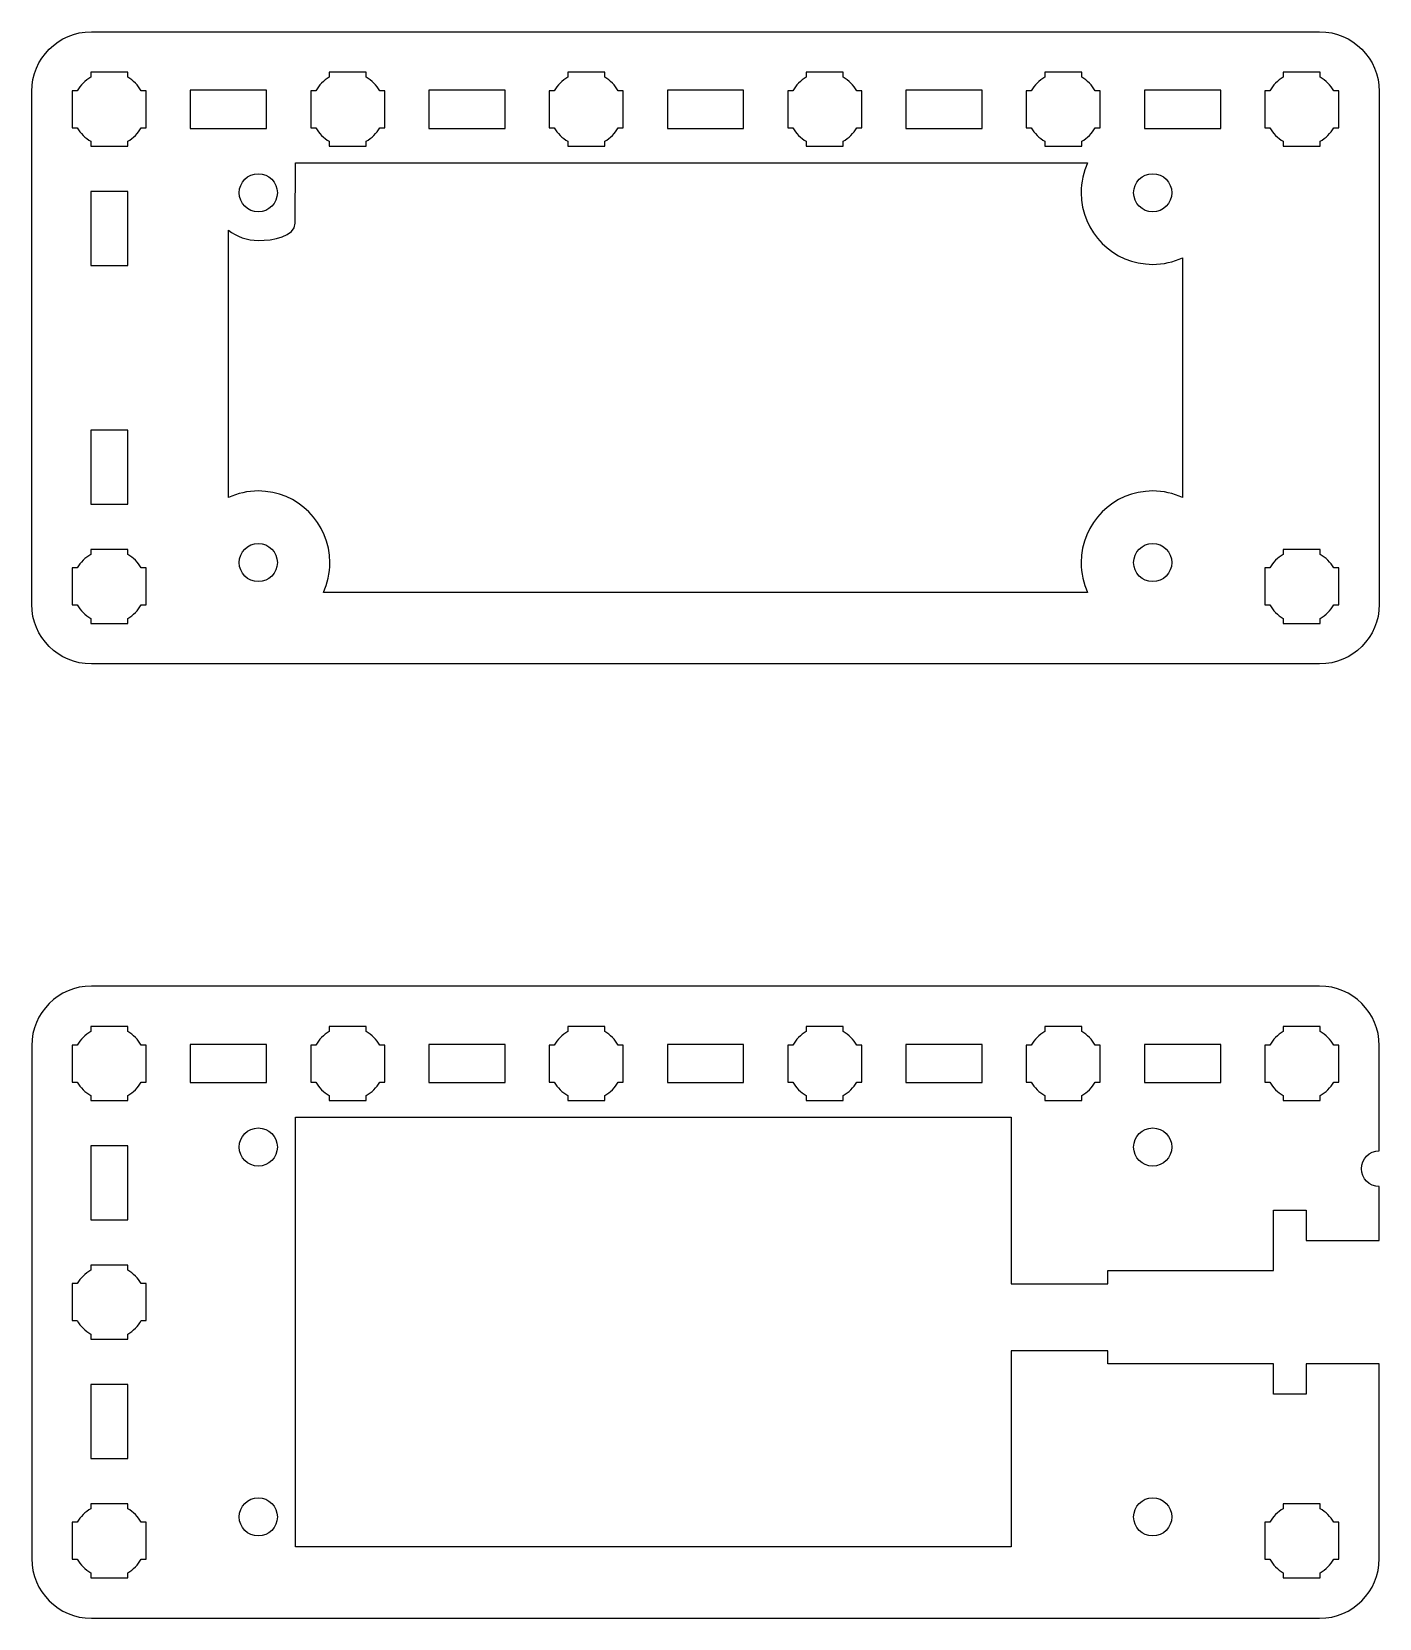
# Model space of a CAD drawing. Extents: x -562 to -448, y -625 to -412.
# Drawn here: x -561.5 to -448.5, y -545 to -412 of the extents above; entities that cross this region are included whole.
import ezdxf

# ---------------------------------------------------------------- set-up
doc = ezdxf.new("R2010")
doc.units = 0
doc.header["$MEASUREMENT"] = 0
doc.layers.add('LAYER_1', color=7, linetype='CONTINUOUS')

msp = doc.modelspace()

# ---------------------------------------------------------------- linework, layer by layer
at = {"layer": 'LAYER_1'}
for points in [[(-548.2, -420.1), (-541.8, -420.1), (-541.8, -416.9), (-548.2, -416.9), (-548.2, -420.1)], [(-528.2, -420.1), (-521.8, -420.1), (-521.8, -416.9), (-528.2, -416.9), (-528.2, -420.1)], [(-508.2, -420.1), (-501.8, -420.1), (-501.8, -416.9), (-508.2, -416.9), (-508.2, -420.1)], [(-488.2, -420.1), (-481.8, -420.1), (-481.8, -416.9), (-488.2, -416.9), (-488.2, -420.1)], [(-468.2, -420.1), (-461.8, -420.1), (-461.8, -416.9), (-468.2, -416.9), (-468.2, -420.1)], [(-548.2, -500.1), (-541.8, -500.1), (-541.8, -496.9), (-548.2, -496.9), (-548.2, -500.1)], [(-528.2, -500.1), (-521.8, -500.1), (-521.8, -496.9), (-528.2, -496.9), (-528.2, -500.1)], [(-508.2, -500.1), (-501.8, -500.1), (-501.8, -496.9), (-508.2, -496.9), (-508.2, -500.1)], [(-488.2, -500.1), (-481.8, -500.1), (-481.8, -496.9), (-488.2, -496.9), (-488.2, -500.1)], [(-468.2, -500.1), (-461.8, -500.1), (-461.8, -496.9), (-468.2, -496.9), (-468.2, -500.1)]]:
    msp.add_lwpolyline(points, close=True, dxfattribs=at)
for centre in [(-542.5, -425.5), (-467.5, -425.5), (-542.5, -456.5), (-467.5, -456.5), (-542.5, -505.5), (-467.5, -505.5), (-542.5, -536.5), (-467.5, -536.5)]:
    msp.add_ellipse(centre, major_axis=(0, 1.6), ratio=1, dxfattribs=at)
for points, knots in [([(-448.5, -460), (-448.5, -460), (-448.5, -417), (-448.5, -417), (-448.5, -417), (-448.5, -414.2391), (-450.7391, -412), (-453.5, -412), (-453.5, -412), (-453.5, -412), (-556.5, -412), (-556.5, -412), (-556.5, -412), (-559.2609, -412), (-561.5, -414.2391), (-561.5, -417), (-561.5, -417), (-561.5, -417), (-561.5, -460), (-561.5, -460), (-561.5, -460), (-561.5, -462.7609), (-559.2609, -465), (-556.5, -465), (-556.5, -465), (-556.5, -465), (-453.5, -465), (-453.5, -465), (-453.5, -465), (-450.7391, -465), (-448.5, -462.7609), (-448.5, -460)], [0, 0, 0, 0, 0.125, 0.125, 0.125, 0.125, 0.25, 0.25, 0.25, 0.25, 0.375, 0.375, 0.375, 0.375, 0.5, 0.5, 0.5, 0.5, 0.625, 0.625, 0.625, 0.625, 0.75, 0.75, 0.75, 0.75, 0.875, 0.875, 0.875, 0.875, 1, 1, 1, 1]), ([(-556.55, -421.6), (-556.55, -421.6), (-556.55, -421.1851), (-556.55, -421.1851), (-556.55, -421.1851), (-557.0205, -420.9128), (-557.4128, -420.5205), (-557.6851, -420.05), (-557.6851, -420.05), (-557.6851, -420.05), (-558.1, -420.05), (-558.1, -420.05), (-558.1, -420.05), (-558.1, -420.05), (-558.1, -418.5), (-558.1, -418.5), (-558.1, -418.5), (-558.1, -418.5), (-558.1, -416.95), (-558.1, -416.95), (-558.1, -416.95), (-558.1, -416.95), (-557.6851, -416.95), (-557.6851, -416.95), (-557.6851, -416.95), (-557.4128, -416.4795), (-557.0205, -416.0872), (-556.55, -415.8149), (-556.55, -415.8149), (-556.55, -415.8149), (-556.55, -415.4), (-556.55, -415.4), (-556.55, -415.4), (-556.55, -415.4), (-555, -415.4), (-555, -415.4), (-555, -415.4), (-555, -415.4), (-553.45, -415.4), (-553.45, -415.4), (-553.45, -415.4), (-553.45, -415.4), (-553.45, -415.8149), (-553.45, -415.8149), (-553.45, -415.8149), (-552.9795, -416.0872), (-552.5872, -416.4795), (-552.3149, -416.95), (-552.3149, -416.95), (-552.3149, -416.95), (-551.9, -416.95), (-551.9, -416.95), (-551.9, -416.95), (-551.9, -416.95), (-551.9, -418.5), (-551.9, -418.5), (-551.9, -418.5), (-551.9, -418.5), (-551.9, -420.05), (-551.9, -420.05), (-551.9, -420.05), (-551.9, -420.05), (-552.3149, -420.05), (-552.3149, -420.05), (-552.3149, -420.05), (-552.5872, -420.5205), (-552.9795, -420.9128), (-553.45, -421.1851), (-553.45, -421.1851), (-553.45, -421.1851), (-553.45, -421.6), (-553.45, -421.6), (-553.45, -421.6), (-553.45, -421.6), (-555, -421.6), (-555, -421.6), (-555, -421.6), (-555, -421.6), (-556.55, -421.6), (-556.55, -421.6)], [0, 0, 0, 0, 0.05, 0.05, 0.05, 0.05, 0.1, 0.1, 0.1, 0.1, 0.15, 0.15, 0.15, 0.15, 0.2, 0.2, 0.2, 0.2, 0.25, 0.25, 0.25, 0.25, 0.3, 0.3, 0.3, 0.3, 0.35, 0.35, 0.35, 0.35, 0.4, 0.4, 0.4, 0.4, 0.45, 0.45, 0.45, 0.45, 0.5, 0.5, 0.5, 0.5, 0.55, 0.55, 0.55, 0.55, 0.6, 0.6, 0.6, 0.6, 0.65, 0.65, 0.65, 0.65, 0.7, 0.7, 0.7, 0.7, 0.75, 0.75, 0.75, 0.75, 0.8, 0.8, 0.8, 0.8, 0.85, 0.85, 0.85, 0.85, 0.9, 0.9, 0.9, 0.9, 0.95, 0.95, 0.95, 0.95, 1, 1, 1, 1]), ([(-536.55, -421.6), (-536.55, -421.6), (-536.55, -421.1851), (-536.55, -421.1851), (-536.55, -421.1851), (-537.0205, -420.9128), (-537.4128, -420.5205), (-537.6851, -420.05), (-537.6851, -420.05), (-537.6851, -420.05), (-538.1, -420.05), (-538.1, -420.05), (-538.1, -420.05), (-538.1, -420.05), (-538.1, -418.5), (-538.1, -418.5), (-538.1, -418.5), (-538.1, -418.5), (-538.1, -416.95), (-538.1, -416.95), (-538.1, -416.95), (-538.1, -416.95), (-537.6851, -416.95), (-537.6851, -416.95), (-537.6851, -416.95), (-537.4128, -416.4795), (-537.0205, -416.0872), (-536.55, -415.8149), (-536.55, -415.8149), (-536.55, -415.8149), (-536.55, -415.4), (-536.55, -415.4), (-536.55, -415.4), (-536.55, -415.4), (-535, -415.4), (-535, -415.4), (-535, -415.4), (-535, -415.4), (-533.45, -415.4), (-533.45, -415.4), (-533.45, -415.4), (-533.45, -415.4), (-533.45, -415.8149), (-533.45, -415.8149), (-533.45, -415.8149), (-532.9795, -416.0872), (-532.5872, -416.4795), (-532.3149, -416.95), (-532.3149, -416.95), (-532.3149, -416.95), (-531.9, -416.95), (-531.9, -416.95), (-531.9, -416.95), (-531.9, -416.95), (-531.9, -418.5), (-531.9, -418.5), (-531.9, -418.5), (-531.9, -418.5), (-531.9, -420.05), (-531.9, -420.05), (-531.9, -420.05), (-531.9, -420.05), (-532.3149, -420.05), (-532.3149, -420.05), (-532.3149, -420.05), (-532.5872, -420.5205), (-532.9795, -420.9128), (-533.45, -421.1851), (-533.45, -421.1851), (-533.45, -421.1851), (-533.45, -421.6), (-533.45, -421.6), (-533.45, -421.6), (-533.45, -421.6), (-535, -421.6), (-535, -421.6), (-535, -421.6), (-535, -421.6), (-536.55, -421.6), (-536.55, -421.6)], [0, 0, 0, 0, 0.05, 0.05, 0.05, 0.05, 0.1, 0.1, 0.1, 0.1, 0.15, 0.15, 0.15, 0.15, 0.2, 0.2, 0.2, 0.2, 0.25, 0.25, 0.25, 0.25, 0.3, 0.3, 0.3, 0.3, 0.35, 0.35, 0.35, 0.35, 0.4, 0.4, 0.4, 0.4, 0.45, 0.45, 0.45, 0.45, 0.5, 0.5, 0.5, 0.5, 0.55, 0.55, 0.55, 0.55, 0.6, 0.6, 0.6, 0.6, 0.65, 0.65, 0.65, 0.65, 0.7, 0.7, 0.7, 0.7, 0.75, 0.75, 0.75, 0.75, 0.8, 0.8, 0.8, 0.8, 0.85, 0.85, 0.85, 0.85, 0.9, 0.9, 0.9, 0.9, 0.95, 0.95, 0.95, 0.95, 1, 1, 1, 1]), ([(-516.55, -421.6), (-516.55, -421.6), (-516.55, -421.1851), (-516.55, -421.1851), (-516.55, -421.1851), (-517.0205, -420.9128), (-517.4128, -420.5205), (-517.6851, -420.05), (-517.6851, -420.05), (-517.6851, -420.05), (-518.1, -420.05), (-518.1, -420.05), (-518.1, -420.05), (-518.1, -420.05), (-518.1, -418.5), (-518.1, -418.5), (-518.1, -418.5), (-518.1, -418.5), (-518.1, -416.95), (-518.1, -416.95), (-518.1, -416.95), (-518.1, -416.95), (-517.6851, -416.95), (-517.6851, -416.95), (-517.6851, -416.95), (-517.4128, -416.4795), (-517.0205, -416.0872), (-516.55, -415.8149), (-516.55, -415.8149), (-516.55, -415.8149), (-516.55, -415.4), (-516.55, -415.4), (-516.55, -415.4), (-516.55, -415.4), (-515, -415.4), (-515, -415.4), (-515, -415.4), (-515, -415.4), (-513.45, -415.4), (-513.45, -415.4), (-513.45, -415.4), (-513.45, -415.4), (-513.45, -415.8149), (-513.45, -415.8149), (-513.45, -415.8149), (-512.9795, -416.0872), (-512.5872, -416.4795), (-512.3149, -416.95), (-512.3149, -416.95), (-512.3149, -416.95), (-511.9, -416.95), (-511.9, -416.95), (-511.9, -416.95), (-511.9, -416.95), (-511.9, -418.5), (-511.9, -418.5), (-511.9, -418.5), (-511.9, -418.5), (-511.9, -420.05), (-511.9, -420.05), (-511.9, -420.05), (-511.9, -420.05), (-512.3149, -420.05), (-512.3149, -420.05), (-512.3149, -420.05), (-512.5872, -420.5205), (-512.9795, -420.9128), (-513.45, -421.1851), (-513.45, -421.1851), (-513.45, -421.1851), (-513.45, -421.6), (-513.45, -421.6), (-513.45, -421.6), (-513.45, -421.6), (-515, -421.6), (-515, -421.6), (-515, -421.6), (-515, -421.6), (-516.55, -421.6), (-516.55, -421.6)], [0, 0, 0, 0, 0.05, 0.05, 0.05, 0.05, 0.1, 0.1, 0.1, 0.1, 0.15, 0.15, 0.15, 0.15, 0.2, 0.2, 0.2, 0.2, 0.25, 0.25, 0.25, 0.25, 0.3, 0.3, 0.3, 0.3, 0.35, 0.35, 0.35, 0.35, 0.4, 0.4, 0.4, 0.4, 0.45, 0.45, 0.45, 0.45, 0.5, 0.5, 0.5, 0.5, 0.55, 0.55, 0.55, 0.55, 0.6, 0.6, 0.6, 0.6, 0.65, 0.65, 0.65, 0.65, 0.7, 0.7, 0.7, 0.7, 0.75, 0.75, 0.75, 0.75, 0.8, 0.8, 0.8, 0.8, 0.85, 0.85, 0.85, 0.85, 0.9, 0.9, 0.9, 0.9, 0.95, 0.95, 0.95, 0.95, 1, 1, 1, 1]), ([(-496.55, -421.6), (-496.55, -421.6), (-496.55, -421.1851), (-496.55, -421.1851), (-496.55, -421.1851), (-497.0205, -420.9128), (-497.4128, -420.5205), (-497.6851, -420.05), (-497.6851, -420.05), (-497.6851, -420.05), (-498.1, -420.05), (-498.1, -420.05), (-498.1, -420.05), (-498.1, -420.05), (-498.1, -418.5), (-498.1, -418.5), (-498.1, -418.5), (-498.1, -418.5), (-498.1, -416.95), (-498.1, -416.95), (-498.1, -416.95), (-498.1, -416.95), (-497.6851, -416.95), (-497.6851, -416.95), (-497.6851, -416.95), (-497.4128, -416.4795), (-497.0205, -416.0872), (-496.55, -415.8149), (-496.55, -415.8149), (-496.55, -415.8149), (-496.55, -415.4), (-496.55, -415.4), (-496.55, -415.4), (-496.55, -415.4), (-495, -415.4), (-495, -415.4), (-495, -415.4), (-495, -415.4), (-493.45, -415.4), (-493.45, -415.4), (-493.45, -415.4), (-493.45, -415.4), (-493.45, -415.8149), (-493.45, -415.8149), (-493.45, -415.8149), (-492.9795, -416.0872), (-492.5872, -416.4795), (-492.3149, -416.95), (-492.3149, -416.95), (-492.3149, -416.95), (-491.9, -416.95), (-491.9, -416.95), (-491.9, -416.95), (-491.9, -416.95), (-491.9, -418.5), (-491.9, -418.5), (-491.9, -418.5), (-491.9, -418.5), (-491.9, -420.05), (-491.9, -420.05), (-491.9, -420.05), (-491.9, -420.05), (-492.3149, -420.05), (-492.3149, -420.05), (-492.3149, -420.05), (-492.5872, -420.5205), (-492.9795, -420.9128), (-493.45, -421.1851), (-493.45, -421.1851), (-493.45, -421.1851), (-493.45, -421.6), (-493.45, -421.6), (-493.45, -421.6), (-493.45, -421.6), (-495, -421.6), (-495, -421.6), (-495, -421.6), (-495, -421.6), (-496.55, -421.6), (-496.55, -421.6)], [0, 0, 0, 0, 0.05, 0.05, 0.05, 0.05, 0.1, 0.1, 0.1, 0.1, 0.15, 0.15, 0.15, 0.15, 0.2, 0.2, 0.2, 0.2, 0.25, 0.25, 0.25, 0.25, 0.3, 0.3, 0.3, 0.3, 0.35, 0.35, 0.35, 0.35, 0.4, 0.4, 0.4, 0.4, 0.45, 0.45, 0.45, 0.45, 0.5, 0.5, 0.5, 0.5, 0.55, 0.55, 0.55, 0.55, 0.6, 0.6, 0.6, 0.6, 0.65, 0.65, 0.65, 0.65, 0.7, 0.7, 0.7, 0.7, 0.75, 0.75, 0.75, 0.75, 0.8, 0.8, 0.8, 0.8, 0.85, 0.85, 0.85, 0.85, 0.9, 0.9, 0.9, 0.9, 0.95, 0.95, 0.95, 0.95, 1, 1, 1, 1]), ([(-476.55, -421.6), (-476.55, -421.6), (-476.55, -421.1851), (-476.55, -421.1851), (-476.55, -421.1851), (-477.0205, -420.9128), (-477.4128, -420.5205), (-477.6851, -420.05), (-477.6851, -420.05), (-477.6851, -420.05), (-478.1, -420.05), (-478.1, -420.05), (-478.1, -420.05), (-478.1, -420.05), (-478.1, -418.5), (-478.1, -418.5), (-478.1, -418.5), (-478.1, -418.5), (-478.1, -416.95), (-478.1, -416.95), (-478.1, -416.95), (-478.1, -416.95), (-477.6851, -416.95), (-477.6851, -416.95), (-477.6851, -416.95), (-477.4128, -416.4795), (-477.0205, -416.0872), (-476.55, -415.8149), (-476.55, -415.8149), (-476.55, -415.8149), (-476.55, -415.4), (-476.55, -415.4), (-476.55, -415.4), (-476.55, -415.4), (-475, -415.4), (-475, -415.4), (-475, -415.4), (-475, -415.4), (-473.45, -415.4), (-473.45, -415.4), (-473.45, -415.4), (-473.45, -415.4), (-473.45, -415.8149), (-473.45, -415.8149), (-473.45, -415.8149), (-472.9795, -416.0872), (-472.5872, -416.4795), (-472.3149, -416.95), (-472.3149, -416.95), (-472.3149, -416.95), (-471.9, -416.95), (-471.9, -416.95), (-471.9, -416.95), (-471.9, -416.95), (-471.9, -418.5), (-471.9, -418.5), (-471.9, -418.5), (-471.9, -418.5), (-471.9, -420.05), (-471.9, -420.05), (-471.9, -420.05), (-471.9, -420.05), (-472.3149, -420.05), (-472.3149, -420.05), (-472.3149, -420.05), (-472.5872, -420.5205), (-472.9795, -420.9128), (-473.45, -421.1851), (-473.45, -421.1851), (-473.45, -421.1851), (-473.45, -421.6), (-473.45, -421.6), (-473.45, -421.6), (-473.45, -421.6), (-475, -421.6), (-475, -421.6), (-475, -421.6), (-475, -421.6), (-476.55, -421.6), (-476.55, -421.6)], [0, 0, 0, 0, 0.05, 0.05, 0.05, 0.05, 0.1, 0.1, 0.1, 0.1, 0.15, 0.15, 0.15, 0.15, 0.2, 0.2, 0.2, 0.2, 0.25, 0.25, 0.25, 0.25, 0.3, 0.3, 0.3, 0.3, 0.35, 0.35, 0.35, 0.35, 0.4, 0.4, 0.4, 0.4, 0.45, 0.45, 0.45, 0.45, 0.5, 0.5, 0.5, 0.5, 0.55, 0.55, 0.55, 0.55, 0.6, 0.6, 0.6, 0.6, 0.65, 0.65, 0.65, 0.65, 0.7, 0.7, 0.7, 0.7, 0.75, 0.75, 0.75, 0.75, 0.8, 0.8, 0.8, 0.8, 0.85, 0.85, 0.85, 0.85, 0.9, 0.9, 0.9, 0.9, 0.95, 0.95, 0.95, 0.95, 1, 1, 1, 1]), ([(-456.55, -421.6), (-456.55, -421.6), (-456.55, -421.1851), (-456.55, -421.1851), (-456.55, -421.1851), (-457.0205, -420.9128), (-457.4128, -420.5205), (-457.6851, -420.05), (-457.6851, -420.05), (-457.6851, -420.05), (-458.1, -420.05), (-458.1, -420.05), (-458.1, -420.05), (-458.1, -420.05), (-458.1, -418.5), (-458.1, -418.5), (-458.1, -418.5), (-458.1, -418.5), (-458.1, -416.95), (-458.1, -416.95), (-458.1, -416.95), (-458.1, -416.95), (-457.6851, -416.95), (-457.6851, -416.95), (-457.6851, -416.95), (-457.4128, -416.4795), (-457.0205, -416.0872), (-456.55, -415.8149), (-456.55, -415.8149), (-456.55, -415.8149), (-456.55, -415.4), (-456.55, -415.4), (-456.55, -415.4), (-456.55, -415.4), (-455, -415.4), (-455, -415.4), (-455, -415.4), (-455, -415.4), (-453.45, -415.4), (-453.45, -415.4), (-453.45, -415.4), (-453.45, -415.4), (-453.45, -415.8149), (-453.45, -415.8149), (-453.45, -415.8149), (-452.9795, -416.0872), (-452.5872, -416.4795), (-452.3149, -416.95), (-452.3149, -416.95), (-452.3149, -416.95), (-451.9, -416.95), (-451.9, -416.95), (-451.9, -416.95), (-451.9, -416.95), (-451.9, -418.5), (-451.9, -418.5), (-451.9, -418.5), (-451.9, -418.5), (-451.9, -420.05), (-451.9, -420.05), (-451.9, -420.05), (-451.9, -420.05), (-452.3149, -420.05), (-452.3149, -420.05), (-452.3149, -420.05), (-452.5872, -420.5205), (-452.9795, -420.9128), (-453.45, -421.1851), (-453.45, -421.1851), (-453.45, -421.1851), (-453.45, -421.6), (-453.45, -421.6), (-453.45, -421.6), (-453.45, -421.6), (-455, -421.6), (-455, -421.6), (-455, -421.6), (-455, -421.6), (-456.55, -421.6), (-456.55, -421.6)], [0, 0, 0, 0, 0.05, 0.05, 0.05, 0.05, 0.1, 0.1, 0.1, 0.1, 0.15, 0.15, 0.15, 0.15, 0.2, 0.2, 0.2, 0.2, 0.25, 0.25, 0.25, 0.25, 0.3, 0.3, 0.3, 0.3, 0.35, 0.35, 0.35, 0.35, 0.4, 0.4, 0.4, 0.4, 0.45, 0.45, 0.45, 0.45, 0.5, 0.5, 0.5, 0.5, 0.55, 0.55, 0.55, 0.55, 0.6, 0.6, 0.6, 0.6, 0.65, 0.65, 0.65, 0.65, 0.7, 0.7, 0.7, 0.7, 0.75, 0.75, 0.75, 0.75, 0.8, 0.8, 0.8, 0.8, 0.85, 0.85, 0.85, 0.85, 0.9, 0.9, 0.9, 0.9, 0.95, 0.95, 0.95, 0.95, 1, 1, 1, 1]), ([(-545, -428.6221), (-545, -428.6221), (-545, -451.0446), (-545, -451.0446), (-545, -451.0446), (-544.2388, -450.6951), (-543.3922, -450.5), (-542.5, -450.5), (-542.5, -450.5), (-539.187, -450.5), (-536.5, -453.187), (-536.5, -456.5), (-536.5, -456.5), (-536.5, -457.3922), (-536.6951, -458.2388), (-537.0446, -459), (-537.0446, -459), (-537.0446, -459), (-472.9554, -459), (-472.9554, -459), (-472.9554, -459), (-473.3049, -458.2388), (-473.5, -457.3922), (-473.5, -456.5), (-473.5, -456.5), (-473.5, -453.187), (-470.813, -450.5), (-467.5, -450.5), (-467.5, -450.5), (-466.6078, -450.5), (-465.7612, -450.6951), (-465, -451.0446), (-465, -451.0446), (-465, -451.0446), (-465, -430.9554), (-465, -430.9554), (-465, -430.9554), (-465.7612, -431.3049), (-466.6078, -431.5), (-467.5, -431.5), (-467.5, -431.5), (-470.813, -431.5), (-473.5, -428.813), (-473.5, -425.5), (-473.5, -425.5), (-473.5, -424.6078), (-473.3049, -423.7612), (-472.9554, -423), (-472.9554, -423), (-472.9554, -423), (-539.3779, -423), (-539.3779, -423), (-539.3779, -423), (-539.3779, -423), (-539.4135, -428.0442), (-539.4135, -428.0442), (-539.4135, -428.0442), (-539.4215, -429.1967), (-541.2576, -429.5), (-542.5, -429.5), (-542.5, -429.5), (-543.4459, -429.5), (-544.3151, -429.1713), (-545, -428.6221)], [0, 0, 0, 0, 0.0625, 0.0625, 0.0625, 0.0625, 0.125, 0.125, 0.125, 0.125, 0.1875, 0.1875, 0.1875, 0.1875, 0.25, 0.25, 0.25, 0.25, 0.3125, 0.3125, 0.3125, 0.3125, 0.375, 0.375, 0.375, 0.375, 0.4375, 0.4375, 0.4375, 0.4375, 0.5, 0.5, 0.5, 0.5, 0.5625, 0.5625, 0.5625, 0.5625, 0.625, 0.625, 0.625, 0.625, 0.6875, 0.6875, 0.6875, 0.6875, 0.75, 0.75, 0.75, 0.75, 0.8125, 0.8125, 0.8125, 0.8125, 0.875, 0.875, 0.875, 0.875, 0.9375, 0.9375, 0.9375, 0.9375, 1, 1, 1, 1]), ([(-556.55, -431.6), (-556.55, -431.6), (-556.55, -425.4), (-556.55, -425.4), (-556.55, -425.4), (-556.55, -425.4), (-553.45, -425.4), (-553.45, -425.4), (-553.45, -425.4), (-553.45, -425.4), (-553.45, -431.6), (-553.45, -431.6), (-553.45, -431.6), (-553.45, -431.6), (-556.55, -431.6), (-556.55, -431.6)], [0, 0, 0, 0, 0.25, 0.25, 0.25, 0.25, 0.5, 0.5, 0.5, 0.5, 0.75, 0.75, 0.75, 0.75, 1, 1, 1, 1]), ([(-556.55, -451.6), (-556.55, -451.6), (-556.55, -445.4), (-556.55, -445.4), (-556.55, -445.4), (-556.55, -445.4), (-553.45, -445.4), (-553.45, -445.4), (-553.45, -445.4), (-553.45, -445.4), (-553.45, -451.6), (-553.45, -451.6), (-553.45, -451.6), (-553.45, -451.6), (-556.55, -451.6), (-556.55, -451.6)], [0, 0, 0, 0, 0.25, 0.25, 0.25, 0.25, 0.5, 0.5, 0.5, 0.5, 0.75, 0.75, 0.75, 0.75, 1, 1, 1, 1]), ([(-556.55, -461.6), (-556.55, -461.6), (-556.55, -461.1851), (-556.55, -461.1851), (-556.55, -461.1851), (-557.0205, -460.9128), (-557.4128, -460.5205), (-557.6851, -460.05), (-557.6851, -460.05), (-557.6851, -460.05), (-558.1, -460.05), (-558.1, -460.05), (-558.1, -460.05), (-558.1, -460.05), (-558.1, -458.5), (-558.1, -458.5), (-558.1, -458.5), (-558.1, -458.5), (-558.1, -456.95), (-558.1, -456.95), (-558.1, -456.95), (-558.1, -456.95), (-557.6851, -456.95), (-557.6851, -456.95), (-557.6851, -456.95), (-557.4128, -456.4795), (-557.0205, -456.0872), (-556.55, -455.8149), (-556.55, -455.8149), (-556.55, -455.8149), (-556.55, -455.4), (-556.55, -455.4), (-556.55, -455.4), (-556.55, -455.4), (-555, -455.4), (-555, -455.4), (-555, -455.4), (-555, -455.4), (-553.45, -455.4), (-553.45, -455.4), (-553.45, -455.4), (-553.45, -455.4), (-553.45, -455.8149), (-553.45, -455.8149), (-553.45, -455.8149), (-552.9795, -456.0872), (-552.5872, -456.4795), (-552.3149, -456.95), (-552.3149, -456.95), (-552.3149, -456.95), (-551.9, -456.95), (-551.9, -456.95), (-551.9, -456.95), (-551.9, -456.95), (-551.9, -458.5), (-551.9, -458.5), (-551.9, -458.5), (-551.9, -458.5), (-551.9, -460.05), (-551.9, -460.05), (-551.9, -460.05), (-551.9, -460.05), (-552.3149, -460.05), (-552.3149, -460.05), (-552.3149, -460.05), (-552.5872, -460.5205), (-552.9795, -460.9128), (-553.45, -461.1851), (-553.45, -461.1851), (-553.45, -461.1851), (-553.45, -461.6), (-553.45, -461.6), (-553.45, -461.6), (-553.45, -461.6), (-555, -461.6), (-555, -461.6), (-555, -461.6), (-555, -461.6), (-556.55, -461.6), (-556.55, -461.6)], [0, 0, 0, 0, 0.05, 0.05, 0.05, 0.05, 0.1, 0.1, 0.1, 0.1, 0.15, 0.15, 0.15, 0.15, 0.2, 0.2, 0.2, 0.2, 0.25, 0.25, 0.25, 0.25, 0.3, 0.3, 0.3, 0.3, 0.35, 0.35, 0.35, 0.35, 0.4, 0.4, 0.4, 0.4, 0.45, 0.45, 0.45, 0.45, 0.5, 0.5, 0.5, 0.5, 0.55, 0.55, 0.55, 0.55, 0.6, 0.6, 0.6, 0.6, 0.65, 0.65, 0.65, 0.65, 0.7, 0.7, 0.7, 0.7, 0.75, 0.75, 0.75, 0.75, 0.8, 0.8, 0.8, 0.8, 0.85, 0.85, 0.85, 0.85, 0.9, 0.9, 0.9, 0.9, 0.95, 0.95, 0.95, 0.95, 1, 1, 1, 1]), ([(-456.55, -461.6), (-456.55, -461.6), (-456.55, -461.1851), (-456.55, -461.1851), (-456.55, -461.1851), (-457.0205, -460.9128), (-457.4128, -460.5205), (-457.6851, -460.05), (-457.6851, -460.05), (-457.6851, -460.05), (-458.1, -460.05), (-458.1, -460.05), (-458.1, -460.05), (-458.1, -460.05), (-458.1, -458.5), (-458.1, -458.5), (-458.1, -458.5), (-458.1, -458.5), (-458.1, -456.95), (-458.1, -456.95), (-458.1, -456.95), (-458.1, -456.95), (-457.6851, -456.95), (-457.6851, -456.95), (-457.6851, -456.95), (-457.4128, -456.4795), (-457.0205, -456.0872), (-456.55, -455.8149), (-456.55, -455.8149), (-456.55, -455.8149), (-456.55, -455.4), (-456.55, -455.4), (-456.55, -455.4), (-456.55, -455.4), (-455, -455.4), (-455, -455.4), (-455, -455.4), (-455, -455.4), (-453.45, -455.4), (-453.45, -455.4), (-453.45, -455.4), (-453.45, -455.4), (-453.45, -455.8149), (-453.45, -455.8149), (-453.45, -455.8149), (-452.9795, -456.0872), (-452.5872, -456.4795), (-452.3149, -456.95), (-452.3149, -456.95), (-452.3149, -456.95), (-451.9, -456.95), (-451.9, -456.95), (-451.9, -456.95), (-451.9, -456.95), (-451.9, -458.5), (-451.9, -458.5), (-451.9, -458.5), (-451.9, -458.5), (-451.9, -460.05), (-451.9, -460.05), (-451.9, -460.05), (-451.9, -460.05), (-452.3149, -460.05), (-452.3149, -460.05), (-452.3149, -460.05), (-452.5872, -460.5205), (-452.9795, -460.9128), (-453.45, -461.1851), (-453.45, -461.1851), (-453.45, -461.1851), (-453.45, -461.6), (-453.45, -461.6), (-453.45, -461.6), (-453.45, -461.6), (-455, -461.6), (-455, -461.6), (-455, -461.6), (-455, -461.6), (-456.55, -461.6), (-456.55, -461.6)], [0, 0, 0, 0, 0.05, 0.05, 0.05, 0.05, 0.1, 0.1, 0.1, 0.1, 0.15, 0.15, 0.15, 0.15, 0.2, 0.2, 0.2, 0.2, 0.25, 0.25, 0.25, 0.25, 0.3, 0.3, 0.3, 0.3, 0.35, 0.35, 0.35, 0.35, 0.4, 0.4, 0.4, 0.4, 0.45, 0.45, 0.45, 0.45, 0.5, 0.5, 0.5, 0.5, 0.55, 0.55, 0.55, 0.55, 0.6, 0.6, 0.6, 0.6, 0.65, 0.65, 0.65, 0.65, 0.7, 0.7, 0.7, 0.7, 0.75, 0.75, 0.75, 0.75, 0.8, 0.8, 0.8, 0.8, 0.85, 0.85, 0.85, 0.85, 0.9, 0.9, 0.9, 0.9, 0.95, 0.95, 0.95, 0.95, 1, 1, 1, 1]), ([(-448.5, -505.81), (-449.3283, -505.81), (-450, -506.4817), (-450, -507.31), (-450, -507.31), (-450, -508.1383), (-449.3283, -508.81), (-448.5, -508.81), (-448.5, -508.81), (-448.5, -508.81), (-448.5, -513.32), (-448.5, -513.32), (-448.5, -513.32), (-448.5, -513.32), (-454.6301, -513.32), (-454.6301, -513.32), (-454.6301, -513.32), (-454.6301, -513.32), (-454.6301, -510.78), (-454.6301, -510.78), (-454.6301, -510.78), (-454.6301, -510.78), (-457.3701, -510.78), (-457.3701, -510.78), (-457.3701, -510.78), (-457.3701, -510.78), (-457.3701, -515.86), (-457.3701, -515.86), (-457.3701, -515.86), (-457.3701, -515.86), (-471.2701, -515.86), (-471.2701, -515.86), (-471.2701, -515.86), (-471.2701, -515.86), (-471.2698, -516.96), (-471.2698, -516.96), (-471.2698, -516.96), (-471.2698, -516.96), (-479.375, -516.96), (-479.375, -516.96), (-479.375, -516.96), (-479.375, -516.96), (-479.375, -503), (-479.375, -503), (-479.375, -503), (-479.375, -503), (-539.375, -503), (-539.375, -503), (-539.375, -503), (-539.375, -503), (-539.375, -538.9999), (-539.375, -538.9999), (-539.375, -538.9999), (-539.375, -538.9999), (-479.375, -538.9999), (-479.375, -538.9999), (-479.375, -538.9999), (-479.375, -538.9999), (-479.375, -522.58), (-479.375, -522.58), (-479.375, -522.58), (-479.375, -522.58), (-471.2698, -522.58), (-471.2698, -522.58), (-471.2698, -522.58), (-471.2698, -522.58), (-471.2701, -523.68), (-471.2701, -523.68), (-471.2701, -523.68), (-471.2701, -523.68), (-457.3701, -523.68), (-457.3701, -523.68), (-457.3701, -523.68), (-457.3701, -523.68), (-457.3701, -526.22), (-457.3701, -526.22), (-457.3701, -526.22), (-457.3701, -526.22), (-454.6301, -526.22), (-454.6301, -526.22), (-454.6301, -526.22), (-454.6301, -526.22), (-454.6301, -523.68), (-454.6301, -523.68), (-454.6301, -523.68), (-454.6301, -523.68), (-448.5, -523.68), (-448.5, -523.68), (-448.5, -523.68), (-448.5, -523.68), (-448.5, -540), (-448.5, -540), (-448.5, -540), (-448.5, -542.7609), (-450.7391, -545), (-453.5, -545), (-453.5, -545), (-453.5, -545), (-556.5, -545), (-556.5, -545), (-556.5, -545), (-559.2609, -545), (-561.5, -542.7609), (-561.5, -540), (-561.5, -540), (-561.5, -540), (-561.5, -497), (-561.5, -497), (-561.5, -497), (-561.5, -494.2391), (-559.2609, -492), (-556.5, -492), (-556.5, -492), (-556.5, -492), (-453.5, -492), (-453.5, -492), (-453.5, -492), (-450.7391, -492), (-448.5, -494.2391), (-448.5, -497), (-448.5, -497), (-448.5, -497), (-448.5, -505.81), (-448.5, -505.81)], [0, 0, 0, 0, 0.03225806, 0.03225806, 0.03225806, 0.03225806, 0.06451613, 0.06451613, 0.06451613, 0.06451613, 0.09677419, 0.09677419, 0.09677419, 0.09677419, 0.12903226, 0.12903226, 0.12903226, 0.12903226, 0.16129032, 0.16129032, 0.16129032, 0.16129032, 0.19354839, 0.19354839, 0.19354839, 0.19354839, 0.22580645, 0.22580645, 0.22580645, 0.22580645, 0.25806452, 0.25806452, 0.25806452, 0.25806452, 0.29032258, 0.29032258, 0.29032258, 0.29032258, 0.32258065, 0.32258065, 0.32258065, 0.32258065, 0.35483871, 0.35483871, 0.35483871, 0.35483871, 0.38709677, 0.38709677, 0.38709677, 0.38709677, 0.41935484, 0.41935484, 0.41935484, 0.41935484, 0.4516129, 0.4516129, 0.4516129, 0.4516129, 0.48387097, 0.48387097, 0.48387097, 0.48387097, 0.51612903, 0.51612903, 0.51612903, 0.51612903, 0.5483871, 0.5483871, 0.5483871, 0.5483871, 0.58064516, 0.58064516, 0.58064516, 0.58064516, 0.61290323, 0.61290323, 0.61290323, 0.61290323, 0.64516129, 0.64516129, 0.64516129, 0.64516129, 0.67741935, 0.67741935, 0.67741935, 0.67741935, 0.70967742, 0.70967742, 0.70967742, 0.70967742, 0.74193548, 0.74193548, 0.74193548, 0.74193548, 0.77419355, 0.77419355, 0.77419355, 0.77419355, 0.80645161, 0.80645161, 0.80645161, 0.80645161, 0.83870968, 0.83870968, 0.83870968, 0.83870968, 0.87096774, 0.87096774, 0.87096774, 0.87096774, 0.90322581, 0.90322581, 0.90322581, 0.90322581, 0.93548387, 0.93548387, 0.93548387, 0.93548387, 0.96774194, 0.96774194, 0.96774194, 0.96774194, 1, 1, 1, 1]), ([(-556.55, -501.6), (-556.55, -501.6), (-556.55, -501.1851), (-556.55, -501.1851), (-556.55, -501.1851), (-557.0205, -500.9128), (-557.4128, -500.5205), (-557.6851, -500.05), (-557.6851, -500.05), (-557.6851, -500.05), (-558.1, -500.05), (-558.1, -500.05), (-558.1, -500.05), (-558.1, -500.05), (-558.1, -498.5), (-558.1, -498.5), (-558.1, -498.5), (-558.1, -498.5), (-558.1, -496.95), (-558.1, -496.95), (-558.1, -496.95), (-558.1, -496.95), (-557.6851, -496.95), (-557.6851, -496.95), (-557.6851, -496.95), (-557.4128, -496.4795), (-557.0205, -496.0872), (-556.55, -495.8149), (-556.55, -495.8149), (-556.55, -495.8149), (-556.55, -495.4), (-556.55, -495.4), (-556.55, -495.4), (-556.55, -495.4), (-555, -495.4), (-555, -495.4), (-555, -495.4), (-555, -495.4), (-553.45, -495.4), (-553.45, -495.4), (-553.45, -495.4), (-553.45, -495.4), (-553.45, -495.8149), (-553.45, -495.8149), (-553.45, -495.8149), (-552.9795, -496.0872), (-552.5872, -496.4795), (-552.3149, -496.95), (-552.3149, -496.95), (-552.3149, -496.95), (-551.9, -496.95), (-551.9, -496.95), (-551.9, -496.95), (-551.9, -496.95), (-551.9, -498.5), (-551.9, -498.5), (-551.9, -498.5), (-551.9, -498.5), (-551.9, -500.05), (-551.9, -500.05), (-551.9, -500.05), (-551.9, -500.05), (-552.3149, -500.05), (-552.3149, -500.05), (-552.3149, -500.05), (-552.5872, -500.5205), (-552.9795, -500.9128), (-553.45, -501.1851), (-553.45, -501.1851), (-553.45, -501.1851), (-553.45, -501.6), (-553.45, -501.6), (-553.45, -501.6), (-553.45, -501.6), (-555, -501.6), (-555, -501.6), (-555, -501.6), (-555, -501.6), (-556.55, -501.6), (-556.55, -501.6)], [0, 0, 0, 0, 0.05, 0.05, 0.05, 0.05, 0.1, 0.1, 0.1, 0.1, 0.15, 0.15, 0.15, 0.15, 0.2, 0.2, 0.2, 0.2, 0.25, 0.25, 0.25, 0.25, 0.3, 0.3, 0.3, 0.3, 0.35, 0.35, 0.35, 0.35, 0.4, 0.4, 0.4, 0.4, 0.45, 0.45, 0.45, 0.45, 0.5, 0.5, 0.5, 0.5, 0.55, 0.55, 0.55, 0.55, 0.6, 0.6, 0.6, 0.6, 0.65, 0.65, 0.65, 0.65, 0.7, 0.7, 0.7, 0.7, 0.75, 0.75, 0.75, 0.75, 0.8, 0.8, 0.8, 0.8, 0.85, 0.85, 0.85, 0.85, 0.9, 0.9, 0.9, 0.9, 0.95, 0.95, 0.95, 0.95, 1, 1, 1, 1]), ([(-536.55, -501.6), (-536.55, -501.6), (-536.55, -501.1851), (-536.55, -501.1851), (-536.55, -501.1851), (-537.0205, -500.9128), (-537.4128, -500.5205), (-537.6851, -500.05), (-537.6851, -500.05), (-537.6851, -500.05), (-538.1, -500.05), (-538.1, -500.05), (-538.1, -500.05), (-538.1, -500.05), (-538.1, -498.5), (-538.1, -498.5), (-538.1, -498.5), (-538.1, -498.5), (-538.1, -496.95), (-538.1, -496.95), (-538.1, -496.95), (-538.1, -496.95), (-537.6851, -496.95), (-537.6851, -496.95), (-537.6851, -496.95), (-537.4128, -496.4795), (-537.0205, -496.0872), (-536.55, -495.8149), (-536.55, -495.8149), (-536.55, -495.8149), (-536.55, -495.4), (-536.55, -495.4), (-536.55, -495.4), (-536.55, -495.4), (-535, -495.4), (-535, -495.4), (-535, -495.4), (-535, -495.4), (-533.45, -495.4), (-533.45, -495.4), (-533.45, -495.4), (-533.45, -495.4), (-533.45, -495.8149), (-533.45, -495.8149), (-533.45, -495.8149), (-532.9795, -496.0872), (-532.5872, -496.4795), (-532.3149, -496.95), (-532.3149, -496.95), (-532.3149, -496.95), (-531.9, -496.95), (-531.9, -496.95), (-531.9, -496.95), (-531.9, -496.95), (-531.9, -498.5), (-531.9, -498.5), (-531.9, -498.5), (-531.9, -498.5), (-531.9, -500.05), (-531.9, -500.05), (-531.9, -500.05), (-531.9, -500.05), (-532.3149, -500.05), (-532.3149, -500.05), (-532.3149, -500.05), (-532.5872, -500.5205), (-532.9795, -500.9128), (-533.45, -501.1851), (-533.45, -501.1851), (-533.45, -501.1851), (-533.45, -501.6), (-533.45, -501.6), (-533.45, -501.6), (-533.45, -501.6), (-535, -501.6), (-535, -501.6), (-535, -501.6), (-535, -501.6), (-536.55, -501.6), (-536.55, -501.6)], [0, 0, 0, 0, 0.05, 0.05, 0.05, 0.05, 0.1, 0.1, 0.1, 0.1, 0.15, 0.15, 0.15, 0.15, 0.2, 0.2, 0.2, 0.2, 0.25, 0.25, 0.25, 0.25, 0.3, 0.3, 0.3, 0.3, 0.35, 0.35, 0.35, 0.35, 0.4, 0.4, 0.4, 0.4, 0.45, 0.45, 0.45, 0.45, 0.5, 0.5, 0.5, 0.5, 0.55, 0.55, 0.55, 0.55, 0.6, 0.6, 0.6, 0.6, 0.65, 0.65, 0.65, 0.65, 0.7, 0.7, 0.7, 0.7, 0.75, 0.75, 0.75, 0.75, 0.8, 0.8, 0.8, 0.8, 0.85, 0.85, 0.85, 0.85, 0.9, 0.9, 0.9, 0.9, 0.95, 0.95, 0.95, 0.95, 1, 1, 1, 1]), ([(-516.55, -501.6), (-516.55, -501.6), (-516.55, -501.1851), (-516.55, -501.1851), (-516.55, -501.1851), (-517.0205, -500.9128), (-517.4128, -500.5205), (-517.6851, -500.05), (-517.6851, -500.05), (-517.6851, -500.05), (-518.1, -500.05), (-518.1, -500.05), (-518.1, -500.05), (-518.1, -500.05), (-518.1, -498.5), (-518.1, -498.5), (-518.1, -498.5), (-518.1, -498.5), (-518.1, -496.95), (-518.1, -496.95), (-518.1, -496.95), (-518.1, -496.95), (-517.6851, -496.95), (-517.6851, -496.95), (-517.6851, -496.95), (-517.4128, -496.4795), (-517.0205, -496.0872), (-516.55, -495.8149), (-516.55, -495.8149), (-516.55, -495.8149), (-516.55, -495.4), (-516.55, -495.4), (-516.55, -495.4), (-516.55, -495.4), (-515, -495.4), (-515, -495.4), (-515, -495.4), (-515, -495.4), (-513.45, -495.4), (-513.45, -495.4), (-513.45, -495.4), (-513.45, -495.4), (-513.45, -495.8149), (-513.45, -495.8149), (-513.45, -495.8149), (-512.9795, -496.0872), (-512.5872, -496.4795), (-512.3149, -496.95), (-512.3149, -496.95), (-512.3149, -496.95), (-511.9, -496.95), (-511.9, -496.95), (-511.9, -496.95), (-511.9, -496.95), (-511.9, -498.5), (-511.9, -498.5), (-511.9, -498.5), (-511.9, -498.5), (-511.9, -500.05), (-511.9, -500.05), (-511.9, -500.05), (-511.9, -500.05), (-512.3149, -500.05), (-512.3149, -500.05), (-512.3149, -500.05), (-512.5872, -500.5205), (-512.9795, -500.9128), (-513.45, -501.1851), (-513.45, -501.1851), (-513.45, -501.1851), (-513.45, -501.6), (-513.45, -501.6), (-513.45, -501.6), (-513.45, -501.6), (-515, -501.6), (-515, -501.6), (-515, -501.6), (-515, -501.6), (-516.55, -501.6), (-516.55, -501.6)], [0, 0, 0, 0, 0.05, 0.05, 0.05, 0.05, 0.1, 0.1, 0.1, 0.1, 0.15, 0.15, 0.15, 0.15, 0.2, 0.2, 0.2, 0.2, 0.25, 0.25, 0.25, 0.25, 0.3, 0.3, 0.3, 0.3, 0.35, 0.35, 0.35, 0.35, 0.4, 0.4, 0.4, 0.4, 0.45, 0.45, 0.45, 0.45, 0.5, 0.5, 0.5, 0.5, 0.55, 0.55, 0.55, 0.55, 0.6, 0.6, 0.6, 0.6, 0.65, 0.65, 0.65, 0.65, 0.7, 0.7, 0.7, 0.7, 0.75, 0.75, 0.75, 0.75, 0.8, 0.8, 0.8, 0.8, 0.85, 0.85, 0.85, 0.85, 0.9, 0.9, 0.9, 0.9, 0.95, 0.95, 0.95, 0.95, 1, 1, 1, 1]), ([(-496.55, -501.6), (-496.55, -501.6), (-496.55, -501.1851), (-496.55, -501.1851), (-496.55, -501.1851), (-497.0205, -500.9128), (-497.4128, -500.5205), (-497.6851, -500.05), (-497.6851, -500.05), (-497.6851, -500.05), (-498.1, -500.05), (-498.1, -500.05), (-498.1, -500.05), (-498.1, -500.05), (-498.1, -498.5), (-498.1, -498.5), (-498.1, -498.5), (-498.1, -498.5), (-498.1, -496.95), (-498.1, -496.95), (-498.1, -496.95), (-498.1, -496.95), (-497.6851, -496.95), (-497.6851, -496.95), (-497.6851, -496.95), (-497.4128, -496.4795), (-497.0205, -496.0872), (-496.55, -495.8149), (-496.55, -495.8149), (-496.55, -495.8149), (-496.55, -495.4), (-496.55, -495.4), (-496.55, -495.4), (-496.55, -495.4), (-495, -495.4), (-495, -495.4), (-495, -495.4), (-495, -495.4), (-493.45, -495.4), (-493.45, -495.4), (-493.45, -495.4), (-493.45, -495.4), (-493.45, -495.8149), (-493.45, -495.8149), (-493.45, -495.8149), (-492.9795, -496.0872), (-492.5872, -496.4795), (-492.3149, -496.95), (-492.3149, -496.95), (-492.3149, -496.95), (-491.9, -496.95), (-491.9, -496.95), (-491.9, -496.95), (-491.9, -496.95), (-491.9, -498.5), (-491.9, -498.5), (-491.9, -498.5), (-491.9, -498.5), (-491.9, -500.05), (-491.9, -500.05), (-491.9, -500.05), (-491.9, -500.05), (-492.3149, -500.05), (-492.3149, -500.05), (-492.3149, -500.05), (-492.5872, -500.5205), (-492.9795, -500.9128), (-493.45, -501.1851), (-493.45, -501.1851), (-493.45, -501.1851), (-493.45, -501.6), (-493.45, -501.6), (-493.45, -501.6), (-493.45, -501.6), (-495, -501.6), (-495, -501.6), (-495, -501.6), (-495, -501.6), (-496.55, -501.6), (-496.55, -501.6)], [0, 0, 0, 0, 0.05, 0.05, 0.05, 0.05, 0.1, 0.1, 0.1, 0.1, 0.15, 0.15, 0.15, 0.15, 0.2, 0.2, 0.2, 0.2, 0.25, 0.25, 0.25, 0.25, 0.3, 0.3, 0.3, 0.3, 0.35, 0.35, 0.35, 0.35, 0.4, 0.4, 0.4, 0.4, 0.45, 0.45, 0.45, 0.45, 0.5, 0.5, 0.5, 0.5, 0.55, 0.55, 0.55, 0.55, 0.6, 0.6, 0.6, 0.6, 0.65, 0.65, 0.65, 0.65, 0.7, 0.7, 0.7, 0.7, 0.75, 0.75, 0.75, 0.75, 0.8, 0.8, 0.8, 0.8, 0.85, 0.85, 0.85, 0.85, 0.9, 0.9, 0.9, 0.9, 0.95, 0.95, 0.95, 0.95, 1, 1, 1, 1]), ([(-476.55, -501.6), (-476.55, -501.6), (-476.55, -501.1851), (-476.55, -501.1851), (-476.55, -501.1851), (-477.0205, -500.9128), (-477.4128, -500.5205), (-477.6851, -500.05), (-477.6851, -500.05), (-477.6851, -500.05), (-478.1, -500.05), (-478.1, -500.05), (-478.1, -500.05), (-478.1, -500.05), (-478.1, -498.5), (-478.1, -498.5), (-478.1, -498.5), (-478.1, -498.5), (-478.1, -496.95), (-478.1, -496.95), (-478.1, -496.95), (-478.1, -496.95), (-477.6851, -496.95), (-477.6851, -496.95), (-477.6851, -496.95), (-477.4128, -496.4795), (-477.0205, -496.0872), (-476.55, -495.8149), (-476.55, -495.8149), (-476.55, -495.8149), (-476.55, -495.4), (-476.55, -495.4), (-476.55, -495.4), (-476.55, -495.4), (-475, -495.4), (-475, -495.4), (-475, -495.4), (-475, -495.4), (-473.45, -495.4), (-473.45, -495.4), (-473.45, -495.4), (-473.45, -495.4), (-473.45, -495.8149), (-473.45, -495.8149), (-473.45, -495.8149), (-472.9795, -496.0872), (-472.5872, -496.4795), (-472.3149, -496.95), (-472.3149, -496.95), (-472.3149, -496.95), (-471.9, -496.95), (-471.9, -496.95), (-471.9, -496.95), (-471.9, -496.95), (-471.9, -498.5), (-471.9, -498.5), (-471.9, -498.5), (-471.9, -498.5), (-471.9, -500.05), (-471.9, -500.05), (-471.9, -500.05), (-471.9, -500.05), (-472.3149, -500.05), (-472.3149, -500.05), (-472.3149, -500.05), (-472.5872, -500.5205), (-472.9795, -500.9128), (-473.45, -501.1851), (-473.45, -501.1851), (-473.45, -501.1851), (-473.45, -501.6), (-473.45, -501.6), (-473.45, -501.6), (-473.45, -501.6), (-475, -501.6), (-475, -501.6), (-475, -501.6), (-475, -501.6), (-476.55, -501.6), (-476.55, -501.6)], [0, 0, 0, 0, 0.05, 0.05, 0.05, 0.05, 0.1, 0.1, 0.1, 0.1, 0.15, 0.15, 0.15, 0.15, 0.2, 0.2, 0.2, 0.2, 0.25, 0.25, 0.25, 0.25, 0.3, 0.3, 0.3, 0.3, 0.35, 0.35, 0.35, 0.35, 0.4, 0.4, 0.4, 0.4, 0.45, 0.45, 0.45, 0.45, 0.5, 0.5, 0.5, 0.5, 0.55, 0.55, 0.55, 0.55, 0.6, 0.6, 0.6, 0.6, 0.65, 0.65, 0.65, 0.65, 0.7, 0.7, 0.7, 0.7, 0.75, 0.75, 0.75, 0.75, 0.8, 0.8, 0.8, 0.8, 0.85, 0.85, 0.85, 0.85, 0.9, 0.9, 0.9, 0.9, 0.95, 0.95, 0.95, 0.95, 1, 1, 1, 1]), ([(-456.55, -501.6), (-456.55, -501.6), (-456.55, -501.1851), (-456.55, -501.1851), (-456.55, -501.1851), (-457.0205, -500.9128), (-457.4128, -500.5205), (-457.6851, -500.05), (-457.6851, -500.05), (-457.6851, -500.05), (-458.1, -500.05), (-458.1, -500.05), (-458.1, -500.05), (-458.1, -500.05), (-458.1, -498.5), (-458.1, -498.5), (-458.1, -498.5), (-458.1, -498.5), (-458.1, -496.95), (-458.1, -496.95), (-458.1, -496.95), (-458.1, -496.95), (-457.6851, -496.95), (-457.6851, -496.95), (-457.6851, -496.95), (-457.4128, -496.4795), (-457.0205, -496.0872), (-456.55, -495.8149), (-456.55, -495.8149), (-456.55, -495.8149), (-456.55, -495.4), (-456.55, -495.4), (-456.55, -495.4), (-456.55, -495.4), (-455, -495.4), (-455, -495.4), (-455, -495.4), (-455, -495.4), (-453.45, -495.4), (-453.45, -495.4), (-453.45, -495.4), (-453.45, -495.4), (-453.45, -495.8149), (-453.45, -495.8149), (-453.45, -495.8149), (-452.9795, -496.0872), (-452.5872, -496.4795), (-452.3149, -496.95), (-452.3149, -496.95), (-452.3149, -496.95), (-451.9, -496.95), (-451.9, -496.95), (-451.9, -496.95), (-451.9, -496.95), (-451.9, -498.5), (-451.9, -498.5), (-451.9, -498.5), (-451.9, -498.5), (-451.9, -500.05), (-451.9, -500.05), (-451.9, -500.05), (-451.9, -500.05), (-452.3149, -500.05), (-452.3149, -500.05), (-452.3149, -500.05), (-452.5872, -500.5205), (-452.9795, -500.9128), (-453.45, -501.1851), (-453.45, -501.1851), (-453.45, -501.1851), (-453.45, -501.6), (-453.45, -501.6), (-453.45, -501.6), (-453.45, -501.6), (-455, -501.6), (-455, -501.6), (-455, -501.6), (-455, -501.6), (-456.55, -501.6), (-456.55, -501.6)], [0, 0, 0, 0, 0.05, 0.05, 0.05, 0.05, 0.1, 0.1, 0.1, 0.1, 0.15, 0.15, 0.15, 0.15, 0.2, 0.2, 0.2, 0.2, 0.25, 0.25, 0.25, 0.25, 0.3, 0.3, 0.3, 0.3, 0.35, 0.35, 0.35, 0.35, 0.4, 0.4, 0.4, 0.4, 0.45, 0.45, 0.45, 0.45, 0.5, 0.5, 0.5, 0.5, 0.55, 0.55, 0.55, 0.55, 0.6, 0.6, 0.6, 0.6, 0.65, 0.65, 0.65, 0.65, 0.7, 0.7, 0.7, 0.7, 0.75, 0.75, 0.75, 0.75, 0.8, 0.8, 0.8, 0.8, 0.85, 0.85, 0.85, 0.85, 0.9, 0.9, 0.9, 0.9, 0.95, 0.95, 0.95, 0.95, 1, 1, 1, 1]), ([(-556.55, -511.6), (-556.55, -511.6), (-556.55, -505.4), (-556.55, -505.4), (-556.55, -505.4), (-556.55, -505.4), (-553.45, -505.4), (-553.45, -505.4), (-553.45, -505.4), (-553.45, -505.4), (-553.45, -511.6), (-553.45, -511.6), (-553.45, -511.6), (-553.45, -511.6), (-556.55, -511.6), (-556.55, -511.6)], [0, 0, 0, 0, 0.25, 0.25, 0.25, 0.25, 0.5, 0.5, 0.5, 0.5, 0.75, 0.75, 0.75, 0.75, 1, 1, 1, 1]), ([(-556.55, -521.6), (-556.55, -521.6), (-556.55, -521.1851), (-556.55, -521.1851), (-556.55, -521.1851), (-557.0205, -520.9128), (-557.4128, -520.5205), (-557.6851, -520.05), (-557.6851, -520.05), (-557.6851, -520.05), (-558.1, -520.05), (-558.1, -520.05), (-558.1, -520.05), (-558.1, -520.05), (-558.1, -518.5), (-558.1, -518.5), (-558.1, -518.5), (-558.1, -518.5), (-558.1, -516.95), (-558.1, -516.95), (-558.1, -516.95), (-558.1, -516.95), (-557.6851, -516.95), (-557.6851, -516.95), (-557.6851, -516.95), (-557.4128, -516.4795), (-557.0205, -516.0872), (-556.55, -515.8149), (-556.55, -515.8149), (-556.55, -515.8149), (-556.55, -515.4), (-556.55, -515.4), (-556.55, -515.4), (-556.55, -515.4), (-555, -515.4), (-555, -515.4), (-555, -515.4), (-555, -515.4), (-553.45, -515.4), (-553.45, -515.4), (-553.45, -515.4), (-553.45, -515.4), (-553.45, -515.8149), (-553.45, -515.8149), (-553.45, -515.8149), (-552.9795, -516.0872), (-552.5872, -516.4795), (-552.3149, -516.95), (-552.3149, -516.95), (-552.3149, -516.95), (-551.9, -516.95), (-551.9, -516.95), (-551.9, -516.95), (-551.9, -516.95), (-551.9, -518.5), (-551.9, -518.5), (-551.9, -518.5), (-551.9, -518.5), (-551.9, -520.05), (-551.9, -520.05), (-551.9, -520.05), (-551.9, -520.05), (-552.3149, -520.05), (-552.3149, -520.05), (-552.3149, -520.05), (-552.5872, -520.5205), (-552.9795, -520.9128), (-553.45, -521.1851), (-553.45, -521.1851), (-553.45, -521.1851), (-553.45, -521.6), (-553.45, -521.6), (-553.45, -521.6), (-553.45, -521.6), (-555, -521.6), (-555, -521.6), (-555, -521.6), (-555, -521.6), (-556.55, -521.6), (-556.55, -521.6)], [0, 0, 0, 0, 0.05, 0.05, 0.05, 0.05, 0.1, 0.1, 0.1, 0.1, 0.15, 0.15, 0.15, 0.15, 0.2, 0.2, 0.2, 0.2, 0.25, 0.25, 0.25, 0.25, 0.3, 0.3, 0.3, 0.3, 0.35, 0.35, 0.35, 0.35, 0.4, 0.4, 0.4, 0.4, 0.45, 0.45, 0.45, 0.45, 0.5, 0.5, 0.5, 0.5, 0.55, 0.55, 0.55, 0.55, 0.6, 0.6, 0.6, 0.6, 0.65, 0.65, 0.65, 0.65, 0.7, 0.7, 0.7, 0.7, 0.75, 0.75, 0.75, 0.75, 0.8, 0.8, 0.8, 0.8, 0.85, 0.85, 0.85, 0.85, 0.9, 0.9, 0.9, 0.9, 0.95, 0.95, 0.95, 0.95, 1, 1, 1, 1]), ([(-556.55, -531.6), (-556.55, -531.6), (-556.55, -525.4), (-556.55, -525.4), (-556.55, -525.4), (-556.55, -525.4), (-553.45, -525.4), (-553.45, -525.4), (-553.45, -525.4), (-553.45, -525.4), (-553.45, -531.6), (-553.45, -531.6), (-553.45, -531.6), (-553.45, -531.6), (-556.55, -531.6), (-556.55, -531.6)], [0, 0, 0, 0, 0.25, 0.25, 0.25, 0.25, 0.5, 0.5, 0.5, 0.5, 0.75, 0.75, 0.75, 0.75, 1, 1, 1, 1]), ([(-556.55, -541.6), (-556.55, -541.6), (-556.55, -541.1851), (-556.55, -541.1851), (-556.55, -541.1851), (-557.0205, -540.9128), (-557.4128, -540.5205), (-557.6851, -540.05), (-557.6851, -540.05), (-557.6851, -540.05), (-558.1, -540.05), (-558.1, -540.05), (-558.1, -540.05), (-558.1, -540.05), (-558.1, -538.5), (-558.1, -538.5), (-558.1, -538.5), (-558.1, -538.5), (-558.1, -536.95), (-558.1, -536.95), (-558.1, -536.95), (-558.1, -536.95), (-557.6851, -536.95), (-557.6851, -536.95), (-557.6851, -536.95), (-557.4128, -536.4795), (-557.0205, -536.0872), (-556.55, -535.8149), (-556.55, -535.8149), (-556.55, -535.8149), (-556.55, -535.4), (-556.55, -535.4), (-556.55, -535.4), (-556.55, -535.4), (-555, -535.4), (-555, -535.4), (-555, -535.4), (-555, -535.4), (-553.45, -535.4), (-553.45, -535.4), (-553.45, -535.4), (-553.45, -535.4), (-553.45, -535.8149), (-553.45, -535.8149), (-553.45, -535.8149), (-552.9795, -536.0872), (-552.5872, -536.4795), (-552.3149, -536.95), (-552.3149, -536.95), (-552.3149, -536.95), (-551.9, -536.95), (-551.9, -536.95), (-551.9, -536.95), (-551.9, -536.95), (-551.9, -538.5), (-551.9, -538.5), (-551.9, -538.5), (-551.9, -538.5), (-551.9, -540.05), (-551.9, -540.05), (-551.9, -540.05), (-551.9, -540.05), (-552.3149, -540.05), (-552.3149, -540.05), (-552.3149, -540.05), (-552.5872, -540.5205), (-552.9795, -540.9128), (-553.45, -541.1851), (-553.45, -541.1851), (-553.45, -541.1851), (-553.45, -541.6), (-553.45, -541.6), (-553.45, -541.6), (-553.45, -541.6), (-555, -541.6), (-555, -541.6), (-555, -541.6), (-555, -541.6), (-556.55, -541.6), (-556.55, -541.6)], [0, 0, 0, 0, 0.05, 0.05, 0.05, 0.05, 0.1, 0.1, 0.1, 0.1, 0.15, 0.15, 0.15, 0.15, 0.2, 0.2, 0.2, 0.2, 0.25, 0.25, 0.25, 0.25, 0.3, 0.3, 0.3, 0.3, 0.35, 0.35, 0.35, 0.35, 0.4, 0.4, 0.4, 0.4, 0.45, 0.45, 0.45, 0.45, 0.5, 0.5, 0.5, 0.5, 0.55, 0.55, 0.55, 0.55, 0.6, 0.6, 0.6, 0.6, 0.65, 0.65, 0.65, 0.65, 0.7, 0.7, 0.7, 0.7, 0.75, 0.75, 0.75, 0.75, 0.8, 0.8, 0.8, 0.8, 0.85, 0.85, 0.85, 0.85, 0.9, 0.9, 0.9, 0.9, 0.95, 0.95, 0.95, 0.95, 1, 1, 1, 1]), ([(-456.55, -541.6), (-456.55, -541.6), (-456.55, -541.1851), (-456.55, -541.1851), (-456.55, -541.1851), (-457.0205, -540.9128), (-457.4128, -540.5205), (-457.6851, -540.05), (-457.6851, -540.05), (-457.6851, -540.05), (-458.1, -540.05), (-458.1, -540.05), (-458.1, -540.05), (-458.1, -540.05), (-458.1, -538.5), (-458.1, -538.5), (-458.1, -538.5), (-458.1, -538.5), (-458.1, -536.95), (-458.1, -536.95), (-458.1, -536.95), (-458.1, -536.95), (-457.6851, -536.95), (-457.6851, -536.95), (-457.6851, -536.95), (-457.4128, -536.4795), (-457.0205, -536.0872), (-456.55, -535.8149), (-456.55, -535.8149), (-456.55, -535.8149), (-456.55, -535.4), (-456.55, -535.4), (-456.55, -535.4), (-456.55, -535.4), (-455, -535.4), (-455, -535.4), (-455, -535.4), (-455, -535.4), (-453.45, -535.4), (-453.45, -535.4), (-453.45, -535.4), (-453.45, -535.4), (-453.45, -535.8149), (-453.45, -535.8149), (-453.45, -535.8149), (-452.9795, -536.0872), (-452.5872, -536.4795), (-452.3149, -536.95), (-452.3149, -536.95), (-452.3149, -536.95), (-451.9, -536.95), (-451.9, -536.95), (-451.9, -536.95), (-451.9, -536.95), (-451.9, -538.5), (-451.9, -538.5), (-451.9, -538.5), (-451.9, -538.5), (-451.9, -540.05), (-451.9, -540.05), (-451.9, -540.05), (-451.9, -540.05), (-452.3149, -540.05), (-452.3149, -540.05), (-452.3149, -540.05), (-452.5872, -540.5205), (-452.9795, -540.9128), (-453.45, -541.1851), (-453.45, -541.1851), (-453.45, -541.1851), (-453.45, -541.6), (-453.45, -541.6), (-453.45, -541.6), (-453.45, -541.6), (-455, -541.6), (-455, -541.6), (-455, -541.6), (-455, -541.6), (-456.55, -541.6), (-456.55, -541.6)], [0, 0, 0, 0, 0.05, 0.05, 0.05, 0.05, 0.1, 0.1, 0.1, 0.1, 0.15, 0.15, 0.15, 0.15, 0.2, 0.2, 0.2, 0.2, 0.25, 0.25, 0.25, 0.25, 0.3, 0.3, 0.3, 0.3, 0.35, 0.35, 0.35, 0.35, 0.4, 0.4, 0.4, 0.4, 0.45, 0.45, 0.45, 0.45, 0.5, 0.5, 0.5, 0.5, 0.55, 0.55, 0.55, 0.55, 0.6, 0.6, 0.6, 0.6, 0.65, 0.65, 0.65, 0.65, 0.7, 0.7, 0.7, 0.7, 0.75, 0.75, 0.75, 0.75, 0.8, 0.8, 0.8, 0.8, 0.85, 0.85, 0.85, 0.85, 0.9, 0.9, 0.9, 0.9, 0.95, 0.95, 0.95, 0.95, 1, 1, 1, 1])]:
    msp.add_open_spline(points, degree=3, knots=knots, dxfattribs=at)

doc.saveas('drawing.dxf')
